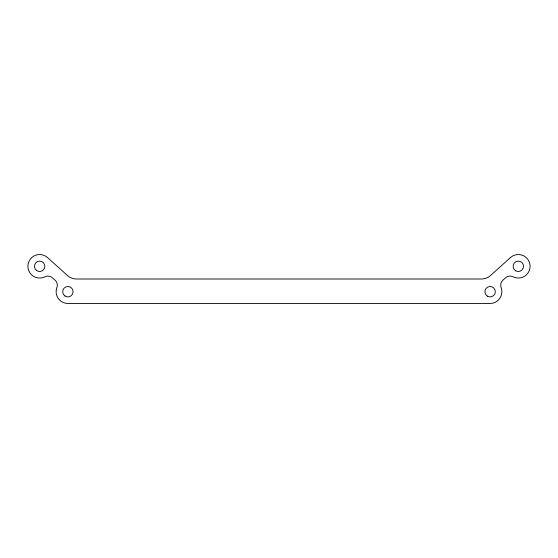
<?xml version="1.0" encoding="UTF-8"?>
<svg xmlns="http://www.w3.org/2000/svg" width="558" height="558" viewBox="0 0 558 558"><rect width="100%" height="100%" fill="white"/><g stroke="black" fill="none" stroke-linecap="round" stroke-linejoin="round"><path stroke-width="0.84" d="M510.472 257.559L490.489 275.547A13.427 13.427 0 0 1 481.505 279L76.495 279A13.427 13.427 0 0 1 67.511 275.547L47.528 257.559A11.76 11.76 0 0 0 31.959 257.405A11.76 11.76 0 0 0 29.888 272.834A11.76 11.76 0 0 0 44.94 276.803A6.71 6.71 0 0 1 52.445 277.807L55.089 280.186A6.71 6.71 0 0 1 56.881 287.551A11.76 11.76 0 0 0 67.881 303.461L490.119 303.461A11.76 11.76 0 0 0 501.119 287.551A6.71 6.71 0 0 1 502.911 280.186L505.555 277.807A6.71 6.71 0 0 1 513.06 276.803A11.76 11.76 0 0 0 528.112 272.834A11.76 11.76 0 0 0 526.041 257.405A11.76 11.76 0 0 0 510.472 257.559M487.455 296.172A5.203 5.203 0 0 0 495.323 291.778A5.203 5.203 0 0 0 487.587 287.161A5.203 5.203 0 0 0 487.455 296.172M515.738 270.797A5.203 5.203 0 0 0 523.543 266.292A5.203 5.203 0 0 0 515.738 261.793A5.203 5.203 0 0 0 515.738 270.797M36.661 270.546A5.203 5.203 0 0 0 44.842 266.759A5.203 5.203 0 0 0 37.47 261.576A5.203 5.203 0 0 0 36.661 270.546M64.93 295.991A5.203 5.203 0 0 0 73.063 292.113A5.203 5.203 0 0 0 65.635 287.007A5.203 5.203 0 0 0 64.93 295.991"/></g></svg>
